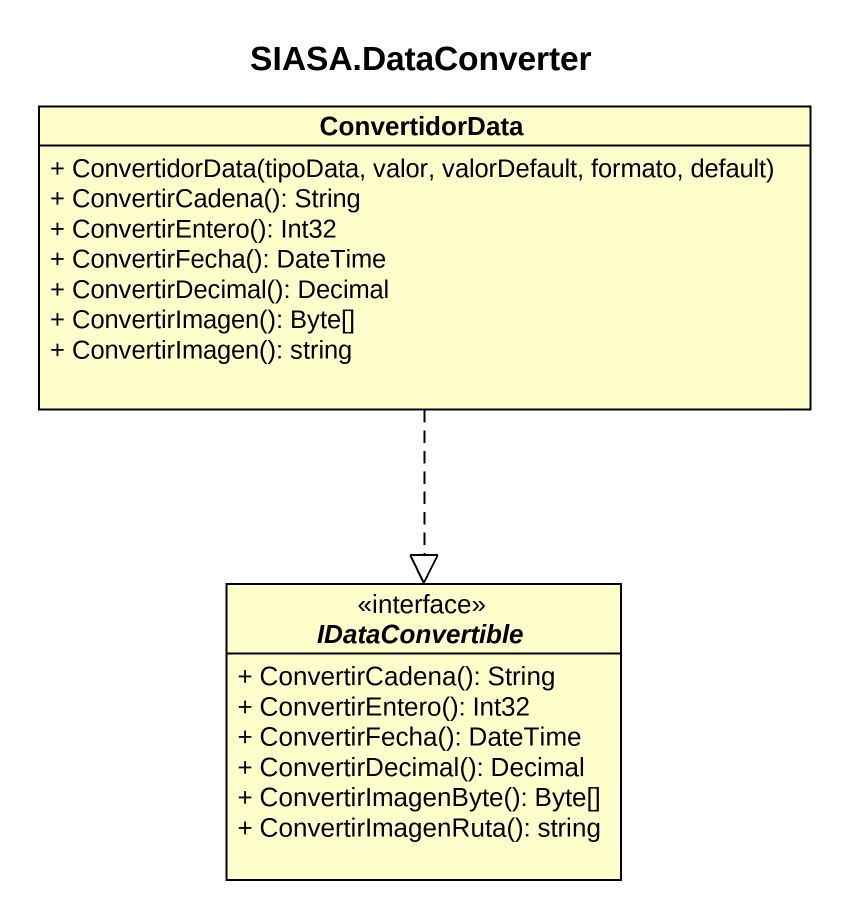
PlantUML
@startuml
title SIASA.DataConverter
hide circle
hide empty members
skinparam classAttributeIconSize 0
class ConvertidorData {
  + ConvertidorData(tipoData, valor, valorDefault, formato, default)
  + ConvertirCadena(): String
  + ConvertirEntero(): Int32
  + ConvertirFecha(): DateTime
  + ConvertirDecimal(): Decimal
  + ConvertirImagen(): Byte[]
  + ConvertirImagen(): string
}
interface IDataConvertible {
  + ConvertirCadena(): String
  + ConvertirEntero(): Int32
  + ConvertirFecha(): DateTime
  + ConvertirDecimal(): Decimal
  + ConvertirImagenByte(): Byte[]
  + ConvertirImagenRuta(): string
}
ConvertidorData ..|> IDataConvertible
@enduml
